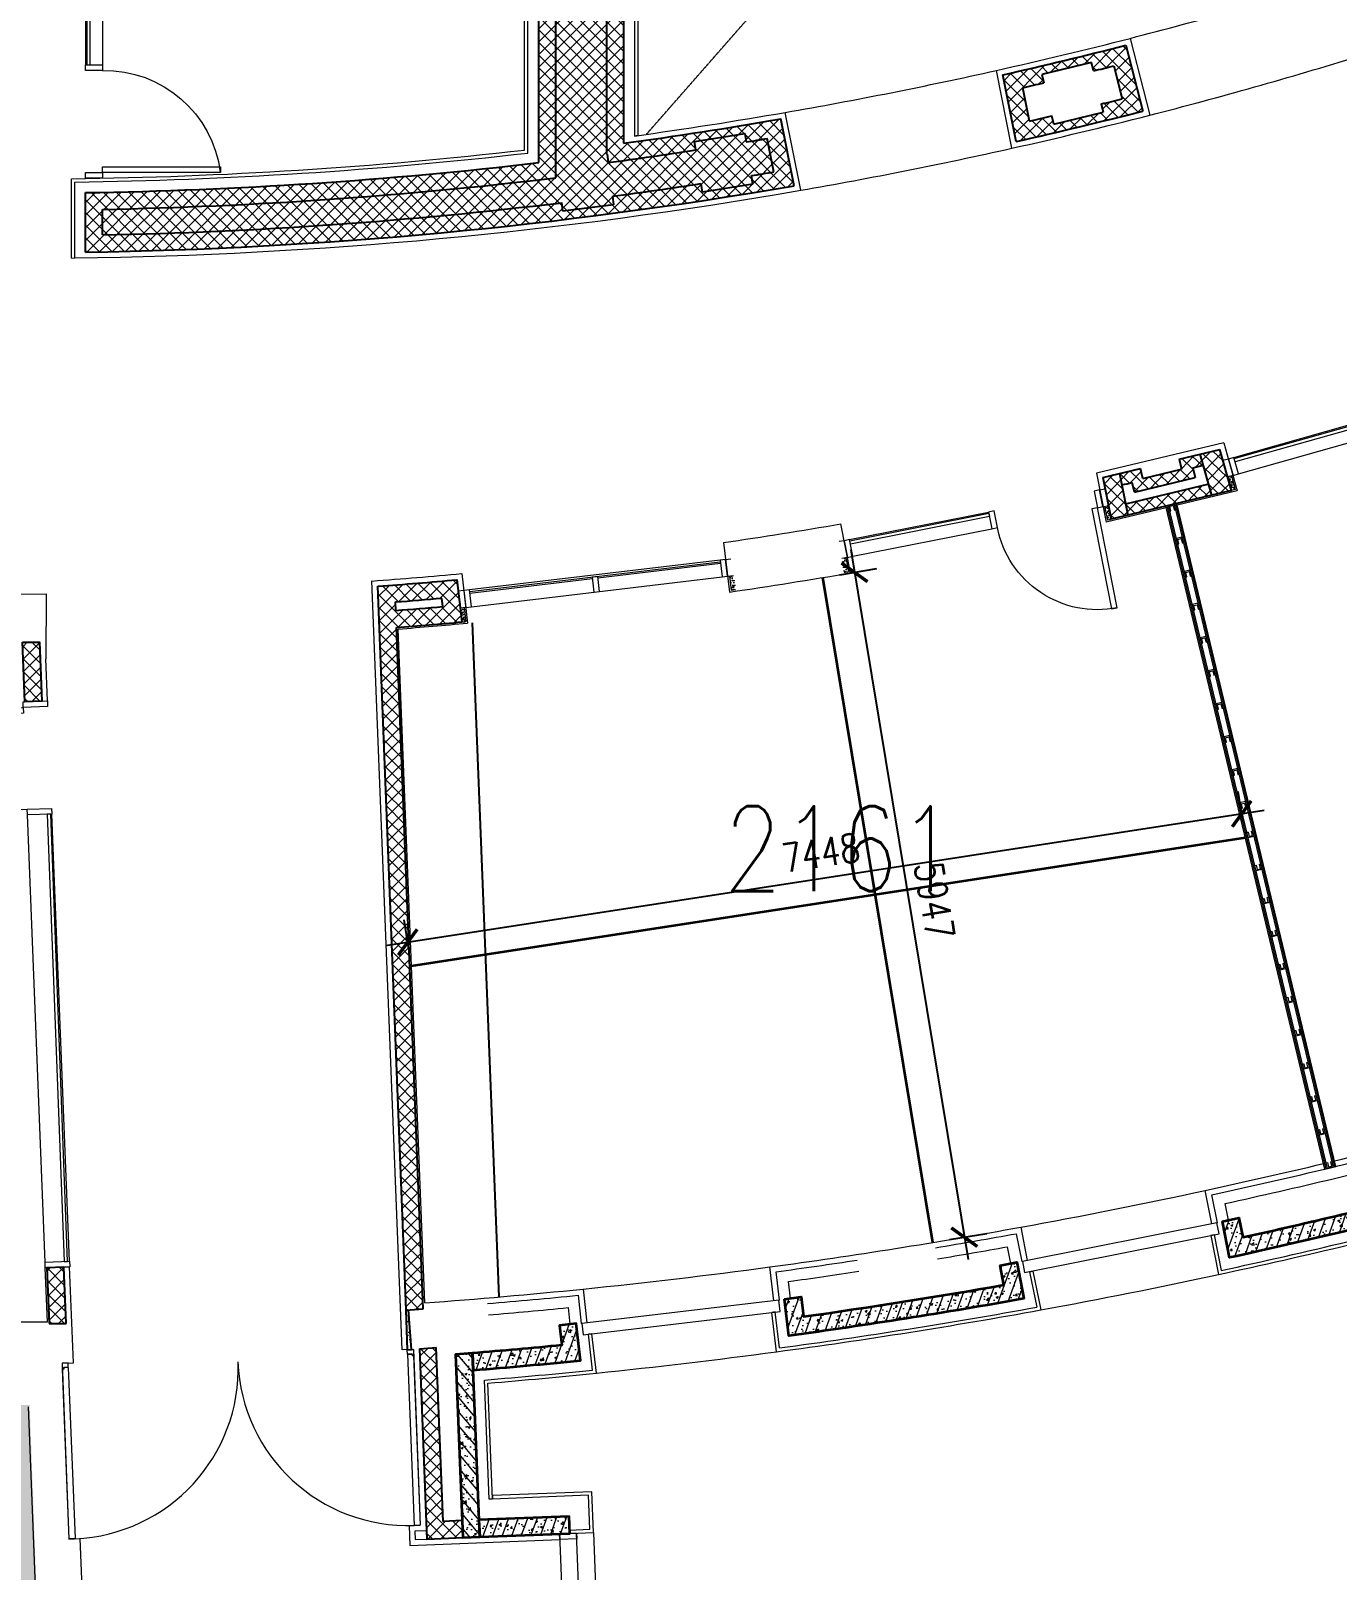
# Model space of a CAD drawing. Header units: inches. Extents: x 342932 to 557958, y 80625 to 242727.
# Drawn here: x 418023 to 429556, y 117249 to 130834 of the extents above; entities that cross this region are included whole.
import ezdxf
from ezdxf.enums import TextEntityAlignment as Align

# ---------------------------------------------------------------- set-up
doc = ezdxf.new("R2010")
doc.units = ezdxf.units.IN
doc.header["$MEASUREMENT"] = 0
doc.linetypes.add('First Floor$0$HIDDEN', pattern=[0.375, 0.25, -0.125])
doc.layers.get('Defpoints').update_dxf_attribs({"lineweight": 25})
for name, color, linetype, lineweight in [('0-Cubicles', 8, 'Continuous', 25), ('0-Services', 8, 'Continuous', 20), ('First Floor$0$A-G2-G-Building-Elements-Hidden', 251, 'First Floor$0$HIDDEN', 15), ('First Floor$0$A-G250-G-Walls-Low-Level', 251, 'Continuous', 15), ('First Floor$0$A-G250-G-Walls-Precast-Concrete', 251, 'Continuous', 35), ('First Floor$0$A-G250-M-Walls-Blockwork', 7, 'Continuous', 25), ('First Floor$0$A-G250-M-Walls-Glazed-Partitions', 251, 'Continuous', 9), ('First Floor$0$A-G250-M-Walls-Plasterboard-Partition', 7, 'Continuous', 9), ('First Floor$0$A-G252-H-Internal-Walls', 251, 'Continuous', 9), ('First Floor$0$A-G262-H-Precast-Panel', 251, 'Continuous', 5), ('First Floor$0$A-G312-M-Metal-Cladding', 251, 'Continuous', 9), ('First Floor$0$A-G312-M-Wall-Cladding-Panel', 7, 'Continuous', 9), ('First Floor$0$A-G312-M-Wall-Finish-Plaster', 7, 'Continuous', 15), ('First Floor$0$A-G321-M-Window', 251, 'Continuous', 9), ('First Floor$0$A-G322-M-Door', 251, 'Continuous', 15), ('First Floor$0$Z-Z001-S-Room-Name-Identification-250', 7, 'Continuous', 15)]:
    doc.layers.add(name, color=color, linetype=linetype, lineweight=lineweight)
doc.styles.add('Dimension-Romans', font='romans.shx', dxfattribs={"width": 0.8})
doc.styles.add('First Floor$0$Tag-RomanS', font='romans.shx', dxfattribs={"width": 0.8})
doc.dimstyles.new('MS-TICK-0100', dxfattribs={"dimscale": 100, "dimtxt": 2.5, "dimasz": 2, "dimexe": 2, "dimexo": 1.5, "dimgap": 1, "dimtad": 1, "dimdec": 0, "dimdsep": 46, "dimtxsty": 'Dimension-Romans', "dimblk": 'ARCHTICK', "dimcen": 1, "dimdle": 2, "dimclrd": 256, "dimclre": 256, "dimclrt": 7, "dimadec": 0, "dimazin": 0, "dimtfac": 1, "dimtdec": 0, "dimtix": 1, "dimtmove": 2, "dimatfit": 3, "dimldrblk": 'ARCHTICK', "dimfxl": 1, "dimtolj": 1, "dimtzin": 0, "dimlwd": -1, "dimlwe": -1, "dimarcsym": 0})
pattern_1 = [(45, (361382.11, 239676.52), (-56.1266, 56.1266), []), (135, (361382.11, 239676.52), (-56.1266, -56.1266), [])]
pattern_2 = [(50, (361382.11, 239676.52), (182.18467, -15.93909), [19.05, -209.55]), (355, (361382.11, 239676.52), (-35.24283, 191.05664), [15.24, -167.64]), (100.451, (361397.3, 239675.2), (146.9425, 175.11669), [16.19, -178.09]), (46.1842, (361382.11, 239727.32), (271.07904, -42.04233), [28.575, -314.325]), (96.6356, (361404.7, 239723.82), (237.40423, 247.42556), [24.285, -267.135]), (351.184, (361382.1, 239727.32), (237.4046, 247.4251), [22.86, -251.46]), (21, (361407.51, 239714.62), (151.61488, -102.26552), [19.05, -209.55]), (326, (361407.51, 239714.62), (61.80203, 184.18797), [15.24, -167.64]), (71.4514, (361420.15, 239706.1), (213.4165, 81.92286), [16.19, -178.09]), (37.5, (361382.114, 239676.52), (3.088603, 84.55504), [0, -165.608, 0, -170.18, 0, -168.275]), (7.5, (361382.11, 239676.52), (66.81966, 100.180575), [0, -97.028, 0, -161.798, 0, -64.135]), (327.5, (361325.47, 239676.52), (135.590595, -5.728744), [0, -63.5, 0, -198.12, 0, -262.89]), (317.5, (361300.07, 239676.52), (148.12918, 25.42649), [0, -82.55, 0, -131.572, 0, -186.69])]
pattern_3 = [(70, (361382.11, 239676.52), (-74.5881, 27.14785), [])]
pattern_4 = [(140, (361382.114, 239676.52), (4.781726, 54.6554), [5.715, -62.865]), (85, (361382.114, 239676.52), (-57.316993, -10.572848), [4.572, -50.292]), (190.451, (361382.51, 239681.076), (-52.535006, 44.08275), [4.857, -53.427]), (136.1842, (361366.874, 239676.52), (12.6127, 81.323712), [8.5725, -94.2975]), (186.6356, (361367.925, 239683.3), (-74.227667, 71.22127), [7.2855, -80.1405]), (81.184, (361366.87, 239676.52), (-74.227535, 71.22138), [6.858, -75.438]), (111, (361370.684, 239684.14), (30.679656, 45.484464), [5.715, -62.865]), (56, (361370.684, 239684.14), (-55.25639, 18.540609), [4.572, -50.292]), (161.4514, (361373.24, 239687.93), (-24.576857, 64.024947), [4.857, -53.427]), (127.5, (361382.114, 239676.522), (-25.3665117, 0.926581), [0, -49.6824, 0, -51.054, 0, -50.4825]), (97.5, (361382.114, 239676.522), (-30.0541724, 20.045899), [0, -29.1084, 0, -48.5394, 0, -19.2405]), (57.5, (361382.114, 239659.53), (1.7186232, 40.6771786), [0, -19.05, 0, -59.436, 0, -78.867]), (47.5, (361382.114, 239651.91), (-7.627947, 44.438754), [0, -24.765, 0, -39.4716, 0, -56.007])]

# ---------------------------------------------------------------- blocks, each defined once
blk = doc.blocks.new('First Floor$0$d57')
at = {"layer": 'First Floor$0$A-G321-M-Window', "elevation": 0}
blk.add_lwpolyline([(56960, -110080), (56960, -103938), (56990, -103938), (56990, -110080)], close=True, dxfattribs=at)
at = {"layer": 'First Floor$0$A-G322-M-Door'}
for p, q in [((56950, -110080), (56950, -103938, 0)), ((57100, -110080), (57100, -103938, 0))]:
    blk.add_line(p, q, dxfattribs=at)
at = {"layer": 'First Floor$0$A-G322-M-Door', "elevation": 0}
for points in [[(57100, -102938), (56950, -102938), (56950, -102988), (57100, -102988)], [(58140, -103038), (58140, -102988), (57100, -102988), (57100, -103038)], [(57100, -103888), (56950, -103888), (56950, -103938), (57100, -103938)]]:
    blk.add_lwpolyline(points, close=True, dxfattribs=at)
at = {"layer": 'First Floor$0$A-G322-M-Door'}
blk.add_lwpolyline([(57100, -110080), (56950, -110080), (56950, -110130), (57100, -110130)], close=True, dxfattribs=at)
blk.add_arc((57119, -102859, 0), 1029, 268.9411, 352.8186, dxfattribs=at)
blk = doc.blocks.new('First Floor$0$Door1-faculty offices-2300')
at = {"layer": 'First Floor$0$A-G321-M-Window'}
blk.add_lwpolyline([(50, -65), (1300, -65), (1300, -35), (50, -35)], close=True, dxfattribs=at)
at = {"layer": 'First Floor$0$A-G322-M-Door'}
for p, q in [((50, 75), (1300, 75)), ((50, -75), (1300, -75))]:
    blk.add_line(p, q, dxfattribs=at)
for points in [[(2200, 975), (2250, 975), (2250, 75), (2200, 75)], [(50, 75), (50, -75), (0, -75), (0, 75)], [(1350, 75), (1350, -75), (1300, -75), (1300, 75)], [(2300, 75), (2300, -75), (2250, -75), (2250, 75)]]:
    blk.add_lwpolyline(points, close=True, dxfattribs=at)
blk.add_arc((2250, 75), 900, 90, 180, dxfattribs=at)
blk = doc.blocks.new('First Floor$0$Part Frame4')
for p, q in [((0, 100), (6016, 100, 0)), ((0, 100), (0, 0)), ((0, 87), (6016, 87)), ((0, 75), (6016, 75)), ((6016, 25), (0, 25)), ((6016, 13), (0, 13)), ((0, 0), (6016, 0, 0)), ((6016, 100, 0), (6016, 0, 0))]:
    blk.add_line(p, q)
at = {"elevation": 0}
for points in [[(0, 25), (0, 75), (50, 75), (50, 65), (10, 65), (10, 35), (50, 35), (50, 25)], [(300, 25), (300, 75), (350, 75), (350, 65), (310, 65), (310, 35), (350, 35), (350, 25)], [(600, 25), (600, 75), (650, 75), (650, 65), (610, 65), (610, 35), (650, 35), (650, 25)], [(900, 25), (900, 75), (950, 75), (950, 65), (910, 65), (910, 35), (950, 35), (950, 25)], [(1200, 25), (1200, 75), (1250, 75), (1250, 65), (1210, 65), (1210, 35), (1250, 35), (1250, 25)], [(1500, 25), (1500, 75), (1550, 75), (1550, 65), (1510, 65), (1510, 35), (1550, 35), (1550, 25)], [(1800, 25), (1800, 75), (1850, 75), (1850, 65), (1810, 65), (1810, 35), (1850, 35), (1850, 25)], [(2100, 25), (2100, 75), (2150, 75), (2150, 65), (2110, 65), (2110, 35), (2150, 35), (2150, 25)], [(2400, 25), (2400, 75), (2450, 75), (2450, 65), (2410, 65), (2410, 35), (2450, 35), (2450, 25)], [(2700, 25), (2700, 75), (2750, 75), (2750, 65), (2710, 65), (2710, 35), (2750, 35), (2750, 25)], [(3000, 25), (3000, 75), (3050, 75), (3050, 65), (3010, 65), (3010, 35), (3050, 35), (3050, 25)], [(3316, 25), (3316, 75), (3266, 75), (3266, 65), (3306, 65), (3306, 35), (3266, 35), (3266, 25)], [(3616, 25), (3616, 75), (3566, 75), (3566, 65), (3606, 65), (3606, 35), (3566, 35), (3566, 25)], [(3916, 25), (3916, 75), (3866, 75), (3866, 65), (3906, 65), (3906, 35), (3866, 35), (3866, 25)], [(4216, 25), (4216, 75), (4166, 75), (4166, 65), (4206, 65), (4206, 35), (4166, 35), (4166, 25)], [(4516, 25), (4516, 75), (4466, 75), (4466, 65), (4506, 65), (4506, 35), (4466, 35), (4466, 25)], [(4816, 25), (4816, 75), (4766, 75), (4766, 65), (4806, 65), (4806, 35), (4766, 35), (4766, 25)], [(5116, 25), (5116, 75), (5066, 75), (5066, 65), (5106, 65), (5106, 35), (5066, 35), (5066, 25)], [(5416, 25), (5416, 75), (5366, 75), (5366, 65), (5406, 65), (5406, 35), (5366, 35), (5366, 25)], [(5716, 25), (5716, 75), (5666, 75), (5666, 65), (5706, 65), (5706, 35), (5666, 35), (5666, 25)], [(6016, 25), (6016, 75), (5966, 75), (5966, 65), (6006, 65), (6006, 35), (5966, 35), (5966, 25)]]:
    blk.add_lwpolyline(points, close=True, dxfattribs=at)
blk = doc.blocks.new('First Floor$0$FIRE DOOR 3100mm')
at = {"layer": 'First Floor$0$A-G322-M-Door', "linetype": 'Continuous'}
for p, q in [((-3089, -52, 0), (-3103, -52, 0)), ((-3089, -40, 0), (-3089, -52, 0)), ((-13, -41, 0), (-13, -53, 0)), ((-13, -53, 0), (1, -53, 0))]:
    blk.add_line(p, q, dxfattribs=at)
at = {"layer": 'First Floor$0$A-G322-M-Door'}
for p, q in [((-3103, -52, 0), (-3103, -1551, 0)), ((-3049, -40, 0), (-3089, -40, 0)), ((-3049, -40, 0), (-3049, -1551, 0)), ((-53, -41, 0), (-13, -41, 0)), ((-53, -41, 0), (-53, -1552, 0)), ((1, -53, 0), (1, -1552, 0)), ((-3049, -1551, 0), (-3103, -1551, 0)), ((-3102, -1551, 0), (-3052, -1551, 0)), ((-53, -1552, 0), (1, -1552, 0)), ((0, -1552, 0), (-50, -1552, 0))]:
    blk.add_line(p, q, dxfattribs=at)
at = {"layer": 'First Floor$0$A-G322-M-Door', "elevation": 0}
for points in [[(-3049, -38), (-3049, 0), (-3103, 0), (-3103, -50), (-3091, -50), (-3091, -38), (-3049, -38)], [(-53, -39), (-53, -1), (1, -1), (1, -51), (-11, -51), (-11, -39), (-53, -39)]]:
    blk.add_lwpolyline(points, dxfattribs=at)
at = {"layer": 'First Floor$0$A-G322-M-Door'}
for centre, start, end in [((-3051, -51, 0), 270.0847, 0.0108), ((-50, -51, 0), 179.9653, 269.8919)]:
    blk.add_arc(centre, 1501, start, end, dxfattribs=at)
blk = doc.blocks.new('First Floor$0$d49')
at = {"layer": 'First Floor$0$A-G321-M-Window', "elevation": 0}
blk.add_lwpolyline([(56925, -119540), (56767, -115593), (56737, -115594), (56895, -119541)], close=True, dxfattribs=at)
at = {"layer": 'First Floor$0$A-G322-M-Door'}
for p, q in [((56726, -119548, 0), (56562, -115601, 0)), ((56941, -119539, 0), (56777, -115593, 0))]:
    blk.add_line(p, q, dxfattribs=at)
at = {"layer": 'First Floor$0$A-G322-M-Door', "elevation": 0}
for points in [[(55661, -114738), (55659, -114688), (56523, -114652), (56525, -114702)], [(56521, -114602), (56736, -114593), (56738, -114643), (56523, -114652)], [(56560, -115551), (56775, -115543), (56777, -115593), (56562, -115601)], [(56726, -119548), (56941, -119539), (56943, -119589), (56728, -119598)]]:
    blk.add_lwpolyline(points, close=True, dxfattribs=at)
at = {"layer": 'First Floor$0$A-G322-M-Door'}
blk.add_arc((56529, -114682, 0), 870, 180.4117, 272.0297, dxfattribs=at)
blk = doc.blocks.new('First Floor$0$tag-roomname')
at = {"lineweight": 18, "ltscale": 0.01, "style": 'First Floor$0$Tag-RomanS', "width": 0.8}
blk.add_attdef('ROOM_NO_2', text='', height=3, dxfattribs=at).set_placement((0, 1.612), align=Align.MIDDLE_CENTER)
at = {"linetype": 'ByBlock', "lineweight": 15, "ltscale": 0.01, "style": 'First Floor$0$Tag-RomanS', "width": 0.8, "flags": 1}
for tag, p in [('ROOM_NAME_1', (0, -2.288)), ('ROOM_NAME_2', (0, -5.744))]:
    blk.add_attdef(tag, text='', height=2.5, dxfattribs=at).set_placement(p, align=Align.MIDDLE_CENTER)
blk = doc.blocks.new('_ArchTick')
at = {"color": 0, "const_width": 0.15}
blk.add_lwpolyline([(-0.5, -0.5), (0.5, 0.5)], dxfattribs=at)
blk = doc.blocks.new('*D156')
at = {"transparency": 16777216}
for p, q in [((428722, 123863), (428683, 124121)), ((428911, 123954), (421154, 122760)), ((421361, 122730), (421321, 122988))]:
    blk.add_line(p, q, dxfattribs=at)
at = {"layer": 'Defpoints', "color": 0, "transparency": 16777216}
for p in [(428745, 123714), (421351, 122791), (421383, 122582)]:
    blk.add_point(p, dxfattribs=at)
at = {"transparency": 16777216, "xscale": 200, "yscale": 200, "zscale": 200}
for p, rotation in [((428713, 123924), 8.748608268064473), ((421351, 122791), 188.7486082680645)]:
    blk.add_blockref('_ArchTick', p, dxfattribs=dict(at, rotation=rotation))
at = {"color": 7, "lineweight": 35, "transparency": 16777216, "insert": (424998, 123580), "char_height": 250, "attachment_point": 5, "rotation": 8.7486, "style": 'Dimension-Romans'}
blk.add_mtext('\\A1;7448', dxfattribs=at)
blk = doc.blocks.new('*D157')
at = {"transparency": 16777216}
for p, q in [((425262, 126253), (426297, 119990)), ((425164, 126034), (425492, 126088)), ((426134, 120166), (426462, 120220))]:
    blk.add_line(p, q, dxfattribs=at)
at = {"layer": 'Defpoints', "color": 0, "transparency": 16777216}
for p in [(425016, 126009), (425986, 120142), (426264, 120188)]:
    blk.add_point(p, dxfattribs=at)
at = {"transparency": 16777216, "xscale": 200, "yscale": 200, "zscale": 200}
for p, rotation in [((425295, 126055), 99.38284842404457), ((426264, 120188), 279.3828484240446)]:
    blk.add_blockref('_ArchTick', p, dxfattribs=dict(at, rotation=rotation))
at = {"color": 7, "lineweight": 35, "transparency": 16777216, "insert": (426001, 123158), "char_height": 250, "attachment_point": 5, "rotation": 279.3828, "style": 'Dimension-Romans'}
blk.add_mtext('\\A1;5947', dxfattribs=at)

msp = doc.modelspace()

# ---------------------------------------------------------------- hatches: boundary and pattern name
at = {"layer": '0-Services', "lineweight": 35}
h = msp.add_hatch(dxfattribs=at)
h.set_pattern_fill('ANGLE', color=256)
h.set_pattern_definition([(0, (354539.678, 239632.636), (0, 6.985), [5.08, -1.905]), (90, (354539.678, 239632.636), (-6.985, 4e-16), [5.08, -1.905])])
h.paths.add_polyline_path([(384985.4, 116856.2), (386187.7, 118655.5), (386314.7, 118575.6), (391399.5, 126212.6), (392833.2, 125345.4), (394252.4, 124564.9), (395525.5, 123930.3), (396644.1, 123377.7), (397618, 122937.9), (398364, 122617.4), (393187.6, 110120.5), (393141.4, 110139.6), (393062.6, 109949.5), (391941.9, 110431.8), (391217.5, 110757.2), (391035.5, 110840.6), (390241.5, 111212.6), (389520.2, 111562.1), (388629.2, 112009.3), (389643.7, 113978.4), (385886.3, 116067.3), (385991, 116237.6)])
h.paths.add_polyline_path([(410196.9, 119279.9), (411476.3, 119114.7), (412760.4, 118952), (413524.4, 118879.9), (414721.9, 118790), (416309.6, 118731), (418013.7, 118706.7), (418224.9, 112948.7), (415976.6, 112860.4), (416143, 108625.2), (415943.2, 108617.4), (415993.4, 107338.4), (416193.3, 107346.2), (416274.9, 105267.2), (416100.1, 105260.5), (416112.6, 104940.7), (415189.8, 104972.8), (414307.3, 105015.9), (413541.1, 105063.1), (412445.8, 105146.7), (411432.9, 105240.8), (410293.3, 105366), (409152.8, 105512), (408091.4, 105666.6), (408130.6, 105913.6), (408081.2, 105921.5)])
at = {"layer": 'First Floor$0$A-G252-H-Internal-Walls'}
h = msp.add_hatch(dxfattribs=at)
h.set_pattern_fill('ANSI37', color=256, scale=25, style=0)
h.set_pattern_definition(pattern_1)
h.paths.add_polyline_path([(423257.1, 131401.5), (422507.1, 131401.5), (422507.1, 129670.7, -0.0252121), (418507.1, 129405.8), (418507.1, 128880.7, 0.0390259), (424761.2, 129467.3), (424644.1, 130056.1, -0.0078244), (423257.1, 129841.2)])
h = msp.add_hatch(dxfattribs=at)
h.set_pattern_fill('ANSI37', color=256, scale=25, style=0)
h.set_pattern_definition([(135, (474382.11, 239676.52), (56.1266, 56.1266), []), (45, (474382.11, 239676.52), (56.1266, -56.1266), [])])
h.paths.add_polyline_path([(427691.3, 130707.5), (427840.2, 130126.3, -0.0071303), (426722.6, 129858.2), (426605.5, 130446.8, 0.0070318)])
h.paths.add_polyline_path([(426781.1, 130332.9), (426839.7, 130038.5, 0.0012549), (427036, 130084), (427053.7, 130010.4), (427491.2, 130115.5), (427473.6, 130189, 0.0011806), (427657.6, 130234.8), (427583.1, 130525.4, -0.0011607), (427403.5, 130480.8), (427386.2, 130553), (426948.6, 130448), (426966, 130375.7, -0.0011904)], flags=16)
h = msp.add_hatch(dxfattribs=at)
h.set_pattern_fill('ANSI37', color=256, scale=25, angle=91.00213, style=0)
h.set_pattern_definition([(136.00213, (339411.63, 124397.49), (-55.13639, -57.099645), []), (226.00213, (339411.63, 124397.49), (57.099645, -55.13639), [])])
h.paths.add_polyline_path([(428160.6, 127053.3), (428181.6, 126965.8), (427841.3, 126884.1), (427820.3, 126971.6), (427634, 126926.9), (427653.9, 126826.6, 0.0005502), (427747.1, 126848.2), (427767.4, 126763.5), (428302.2, 126891.9), (428281.9, 126976.4, 0.0005493), (428374.6, 126999.4), (428346.8, 127098)])
h.paths.add_polyline_path([(427687.7, 126656.9), (427707.2, 126558.7), (428448.7, 126736.8), (428421.5, 126833.1)])
h.paths.add_polyline_path([(428520, 127139.6), (428346.8, 127098), (428448.7, 126736.8), (428621.9, 126778.4)])
h.paths.add_polyline_path([(427634, 126926.9), (427488, 126891.8), (427561.2, 126523.7), (427707.2, 126558.7)])
h = msp.add_hatch(dxfattribs=at)
h.set_pattern_fill('AR-CONC', color=256, scale=0.3, angle=90, style=0)
h.set_pattern_definition(pattern_4)
h.paths.add_polyline_path([(428622.2, 126906.3), (428588.5, 126896.8), (428621.9, 126778.4), (428656, 126786.6)])
h = msp.add_hatch(dxfattribs=at)
h.set_pattern_fill('AR-CONC', color=256, scale=0.3, angle=90, style=0)
h.set_pattern_definition(pattern_4)
h.paths.add_polyline_path([(427537.2, 126644.4), (427502.9, 126637.6), (427527.2, 126515.5), (427561.2, 126523.7)])
h = msp.add_hatch(dxfattribs=at)
h.set_pattern_fill('AR-CONC', color=256, scale=0.3, angle=90, style=0)
h.set_pattern_definition(pattern_4)
h.paths.add_polyline_path([(425218.4, 126179.4), (425184.3, 126172.6), (425202.8, 126055.8, 0.0002252), (425241.6, 126062.5)])
h = msp.add_hatch(dxfattribs=at)
h.set_pattern_fill('ANSI37', color=256, scale=25, style=0)
h.set_pattern_definition(pattern_1)
h.paths.add_polyline_path([(421829.3, 125617.3), (421785.1, 125990.5, -0.0059148), (421087.3, 125932.9), (421337.8, 119545.3), (421487.9, 119556.9), (421251.7, 125568.7, 0.0031654)])
h.paths.add_polyline_path([(421245.8, 125718.8), (421242.8, 125793.7, 0.0023139), (421653.4, 125827.4), (421662.2, 125753, -0.0023964)], flags=16)
h = msp.add_hatch(dxfattribs=at)
h.set_pattern_fill('AR-CONC', color=256, scale=0.3, angle=90, style=0)
h.set_pattern_definition(pattern_4)
h.paths.add_polyline_path([(424225.4, 126026.1), (424190.9, 126022.1), (424206.1, 125898.4, 0.000352), (424244.7, 125904.1)])
h = msp.add_hatch(dxfattribs=at)
h.set_pattern_fill('AR-CONC', color=256, scale=0.3, angle=90, style=0)
h.set_pattern_definition(pattern_4)
h.paths.add_polyline_path([(421849.5, 125744.3), (421814.8, 125740.3), (421829.3, 125617.3, 0.0002001), (421864.2, 125620.5)])
h = msp.add_hatch(dxfattribs=at)
h.set_pattern_fill('ANSI37', color=256, scale=25, style=0)
h.set_pattern_definition([(45, (361382.105, 239676.52), (-56.1266, 56.1266), []), (135, (361382.105, 239676.52), (-56.1266, -56.1266), [])])
h.paths.add_polyline_path([(418099.4, 125439.8), (417949.2, 125440.6), (417970.2, 124914), (418120, 124920.1)])
h = msp.add_hatch(dxfattribs=at)
h.set_pattern_fill('ANSI37', color=256, scale=25, style=0)
h.set_pattern_definition(pattern_1)
h.paths.add_polyline_path([(418185.5, 119427), (418335.6, 119427.4), (418316.1, 119923.5), (418166.2, 119917.6)])
h = msp.add_hatch(dxfattribs=at)
h.set_pattern_fill('AR-CONC', color=256, angle=90, style=0)
h.set_pattern_definition([(140, (361382.11, 239676.52), (15.93909, 182.18467), [19.05, -209.55]), (85, (361382.11, 239676.52), (-191.05664, -35.24283), [15.24, -167.64]), (190.451, (361383.44, 239691.7), (-175.11669, 146.9425), [16.19, -178.09]), (136.1842, (361331.31, 239676.52), (42.04233, 271.07904), [28.575, -314.325]), (186.6356, (361334.82, 239699.1), (-247.42556, 237.40423), [24.285, -267.135]), (81.184, (361331.3, 239676.52), (-247.4251, 237.4046), [22.86, -251.46]), (111, (361344.01, 239701.92), (102.26552, 151.61488), [19.05, -209.55]), (56, (361344.01, 239701.92), (-184.18797, 61.80203), [15.24, -167.64]), (161.4514, (361352.54, 239714.56), (-81.92286, 213.4165), [16.19, -178.09]), (127.5, (361382.114, 239676.52), (-84.55504, 3.088603), [0, -165.608, 0, -170.18, 0, -168.275]), (97.5, (361382.11, 239676.52), (-100.180575, 66.81966), [0, -97.028, 0, -161.798, 0, -64.135]), (57.5, (361382.114, 239619.88), (5.728744, 135.590595), [0, -63.5, 0, -198.12, 0, -262.89]), (47.5, (361382.11, 239594.48), (-25.42649, 148.12918), [0, -82.55, 0, -131.572, 0, -186.69])])
h.paths.add_polyline_path([(421358.3, 119546.9), (421333.3, 119545), (421343.1, 119296.4, 0.0001722), (421377.4, 119298.8)])
h.paths.add_polyline_path([(421377.4, 119298.8, -0.0001722), (421343.1, 119296.4), (421347, 119195), (421348.3, 119195.1), (421385.2, 119197.9)])
h = msp.add_hatch(dxfattribs=at)
h.set_pattern_fill('ANSI37', color=256, scale=25, style=0)
h.set_pattern_definition(pattern_1)
h.paths.add_polyline_path([(421603.3, 119214.6), (421453.6, 119203.1), (421520, 117523.9), (421836.1, 117536.4), (421830.2, 117686.3), (421663.9, 117679.7)])
at = {"layer": 'First Floor$0$A-G262-H-Precast-Panel'}
h = msp.add_hatch(dxfattribs=at)
h.set_pattern_fill('AR-CONC', color=256, style=0)
h.set_pattern_definition(pattern_2)
edge = h.paths.add_edge_path()
edge.add_arc((417882.1, 169176.5), 50325, 282.30317, 284.69681)
edge.add_line((430649.8, 120498.1), (430560.7, 120813.8))
edge.add_line((430560.7, 120813.8), (430416.4, 120773.1))
edge.add_line((430416.4, 120773.1), (430463.9, 120604.6))
edge.add_arc((417882.1, 169176.5), 50175, 282.47764, 284.52234, ccw=False)
edge.add_line((428722.9, 120186.6), (428688.7, 120358.3))
edge.add_line((428688.7, 120358.3), (428542.2, 120326.1))
edge.add_line((428542.2, 120326.1), (428605.6, 120007.3))
h = msp.add_hatch(dxfattribs=at)
h.set_pattern_fill('ANSI31', color=256, scale=25, angle=25, style=0)
h.set_pattern_definition(pattern_3)
edge = h.paths.add_edge_path()
edge.add_arc((417882.1, 169176.5), 50325, 282.30317, 284.69681)
edge.add_line((430649.8, 120498.1), (430560.7, 120813.8))
edge.add_line((430560.7, 120813.8), (430416.4, 120773.1))
edge.add_line((430416.4, 120773.1), (430463.9, 120604.6))
edge.add_arc((417882.1, 169176.5), 50175, 282.47764, 284.52234, ccw=False)
edge.add_line((428722.9, 120186.6), (428688.7, 120358.3))
edge.add_line((428688.7, 120358.3), (428542.2, 120326.1))
edge.add_line((428542.2, 120326.1), (428605.6, 120007.3))
h = msp.add_hatch(dxfattribs=at)
h.set_pattern_fill('AR-CONC', color=256, style=0)
h.set_pattern_definition(pattern_2)
edge = h.paths.add_edge_path()
edge.add_line((424845.7, 119487.1), (424825.2, 119660.9))
edge.add_line((424825.2, 119660.9), (424676.5, 119640.3))
edge.add_line((424676.5, 119640.3), (424714.8, 119317.5))
edge.add_arc((417882.1, 169176.5), 50325, 277.80317, 280.19681)
edge.add_line((426791.1, 119646.4), (426727.1, 119968.1))
edge.add_line((426727.1, 119968.1), (426580, 119938.9))
edge.add_line((426580, 119938.9), (426614.2, 119767.2))
edge.add_arc((417882.1, 169176.5), 50175, 277.97764, 280.02234, ccw=False)
h = msp.add_hatch(dxfattribs=at)
h.set_pattern_fill('ANSI31', color=256, scale=25, angle=25, style=0)
h.set_pattern_definition(pattern_3)
edge = h.paths.add_edge_path()
edge.add_line((424845.7, 119487.1), (424825.2, 119660.9))
edge.add_line((424825.2, 119660.9), (424676.5, 119640.3))
edge.add_line((424676.5, 119640.3), (424714.8, 119317.5))
edge.add_arc((417882.1, 169176.5), 50325, 277.80317, 280.19681)
edge.add_line((426791.1, 119646.4), (426727.1, 119968.1))
edge.add_line((426727.1, 119968.1), (426580, 119938.9))
edge.add_line((426580, 119938.9), (426614.2, 119767.2))
edge.add_arc((417882.1, 169176.5), 50175, 277.97764, 280.02234, ccw=False)
h = msp.add_hatch(dxfattribs=at)
h.set_pattern_fill('AR-CONC', color=256, style=0)
h.set_pattern_definition(pattern_2)
edge = h.paths.add_edge_path()
edge.add_line((421921.6, 119164.4), (421927.5, 119014.4))
edge.add_arc((417877.3, 169248.5), 50397.2, 274.60963, 275.69321)
edge.add_line((422876.8, 119100), (422838.2, 119425.7))
edge.add_line((422838.2, 119425.7), (422690.1, 119408.2))
edge.add_line((422690.1, 119408.2), (422710.7, 119234.4))
edge.add_arc((417882.9, 169176.6), 50175, 274.61675, 275.5214, ccw=False)
h = msp.add_hatch(dxfattribs=at)
h.set_pattern_fill('ANSI31', color=256, scale=25, angle=25, style=0)
h.set_pattern_definition(pattern_3)
edge = h.paths.add_edge_path()
edge.add_line((421921.6, 119164.4), (421927.5, 119014.4))
edge.add_arc((417877.3, 169248.5), 50397.2, 274.60963, 275.69321)
edge.add_line((422876.8, 119100), (422838.2, 119425.7))
edge.add_line((422838.2, 119425.7), (422690.1, 119408.2))
edge.add_line((422690.1, 119408.2), (422710.7, 119234.4))
edge.add_arc((417882.9, 169176.6), 50175, 274.61675, 275.5214, ccw=False)
h = msp.add_hatch(dxfattribs=at)
h.set_pattern_fill('AR-CONC', color=256, style=0)
h.set_pattern_definition(pattern_2)
edge = h.paths.add_edge_path()
edge.add_line((421836.1, 117536.4), (421986.1, 117542.3))
edge.add_line((421986.1, 117542.3), (421921.6, 119164.4))
edge.add_line((421921.6, 119164.4), (421771.9, 119152.5))
edge.add_line((421771.9, 119152.5), (421836.2, 117536.4))
h = msp.add_hatch(dxfattribs=at)
h.set_pattern_fill('ANSI31', color=256, scale=25, angle=85, style=0)
h.set_pattern_definition([(130, (361382.11, 239676.52), (-60.804778, -51.021267), [])])
edge = h.paths.add_edge_path()
edge.add_line((421836.1, 117536.4), (421986.1, 117542.3))
edge.add_line((421986.1, 117542.3), (421921.6, 119164.4))
edge.add_line((421921.6, 119164.4), (421771.9, 119152.5))
edge.add_line((421771.9, 119152.5), (421836.2, 117536.4))
h = msp.add_hatch(dxfattribs=at)
h.set_pattern_fill('AR-CONC', color=256, style=0)
h.set_pattern_definition([(50, (361386.26, 239676.68), (182.18467, -15.93909), [19.05, -209.55]), (355, (361386.26, 239676.68), (-35.24283, 191.05664), [15.24, -167.64]), (100.451, (361401.45, 239675.36), (146.9425, 175.11669), [16.19, -178.09]), (46.1842, (361386.26, 239727.48), (271.07904, -42.04233), [28.575, -314.325]), (96.6356, (361408.85, 239723.98), (237.40423, 247.42556), [24.285, -267.135]), (351.184, (361386.26, 239727.48), (237.4046, 247.4251), [22.86, -251.46]), (21, (361411.66, 239714.78), (151.61488, -102.26552), [19.05, -209.55]), (326, (361411.66, 239714.78), (61.80203, 184.18797), [15.24, -167.64]), (71.4514, (361424.3, 239706.26), (213.4165, 81.92286), [16.19, -178.09]), (37.5, (361386.265, 239676.685), (3.088603, 84.55504), [0, -165.608, 0, -170.18, 0, -168.275]), (7.5, (361386.265, 239676.685), (66.81966, 100.180575), [0, -97.028, 0, -161.798, 0, -64.135]), (327.5, (361329.62, 239676.685), (135.590595, -5.728744), [0, -63.5, 0, -198.12, 0, -262.89]), (317.5, (361304.22, 239676.68), (148.12918, 25.42649), [0, -82.55, 0, -131.572, 0, -186.69])])
h.paths.add_polyline_path([(421990.2, 117542.5), (422781, 117573.8), (422775.1, 117723.6), (421984.2, 117692.4)])
h = msp.add_hatch(dxfattribs=at)
h.set_pattern_fill('ANSI31', color=256, scale=25, angle=25, style=0)
h.set_pattern_definition([(70, (361386.265, 239676.685), (-74.5881, 27.14785), [])])
h.paths.add_polyline_path([(421990.2, 117542.5), (422781, 117573.8), (422775.1, 117723.6), (421984.2, 117692.4)])

# ---------------------------------------------------------------- linework, layer by layer
at = {"lineweight": 35}
for p, q in [((425986, 120141.7), (425016.5, 126009.4)), ((421383.5, 122581.5), (428745.2, 123714.4))]:
    msp.add_line(p, q, dxfattribs=at)
at = {"layer": '0-Cubicles', "color": 250}
msp.add_line((421920.6, 125610.6, 0), (422154.4, 119660.5, 0), dxfattribs=at)
at = {"layer": 'First Floor$0$A-G2-G-Building-Elements-Hidden'}
msp.add_line((457530.5, 168751.5), (423457.1, 129920.5), dxfattribs=at)
at = {"layer": 'First Floor$0$A-G250-G-Walls-Low-Level'}
msp.add_line((422990.8, 117582, 0), (423222.5, 111686.5, 0), dxfattribs=at)
for centre, radius, start, end in [((417882.1, 169176.5), 39650.6, 284.37708, 287.1229), ((417882.1, 169176.5), 40350.6, 284.37708, 287.09907), ((417882.1, 169176.5), 39650.6, 279.8771, 282.6229), ((417882.1, 169176.5), 40350.6, 279.90093, 282.59907), ((417854.6, 169309.1), 49835.4, 280.29701, 282.20558), ((417865.1, 169310.9), 49835.4, 275.79701, 277.70558), ((417882.1, 169176.5), 50450, 280.34141, 282.15859), ((417882.1, 169176.5), 50450, 275.84141, 277.65859)]:
    msp.add_arc(centre, radius, start, end, dxfattribs=at)
at = {"layer": 'First Floor$0$A-G250-G-Walls-Precast-Concrete'}
for points in [[(430649.8, 120498.1, -0.0104446), (428605.6, 120007.3), (428542.2, 120326.1), (428688.7, 120358.3), (428722.9, 120186.6, 0.0089219), (430463.9, 120604.6), (430416.4, 120773.1), (430560.7, 120813.8)], [(424676.5, 119640.3), (424825.2, 119660.9), (424845.7, 119487.1, 0.0089219), (426614.2, 119767.2), (426580, 119938.9), (426727.1, 119968.1), (426791.1, 119646.4, -0.0104446), (424714.8, 119317.5)], [(421921.6, 119164.4), (421927.5, 119014.4, 0.0047281), (422876.8, 119100), (422838.2, 119425.7), (422690.1, 119408.2), (422710.7, 119234.4, -0.0039473)]]:
    msp.add_lwpolyline(points, format="xyb", close=True, dxfattribs=at)
at = {"layer": 'First Floor$0$A-G250-G-Walls-Precast-Concrete', "elevation": 0}
msp.add_lwpolyline([(421836.1, 117536.4), (421986.1, 117542.3), (421921.6, 119164.4), (421771.9, 119152.5), (421836.2, 117536.4)], dxfattribs=at)
at = {"layer": 'First Floor$0$A-G250-G-Walls-Precast-Concrete'}
msp.add_lwpolyline([(421986.1, 117542.3), (422780.6, 117573.7), (422774.7, 117723.6), (421980.1, 117692.2)], close=True, dxfattribs=at)
at = {"layer": 'First Floor$0$A-G250-M-Walls-Blockwork'}
for p, q in [((422507.1, 129670.7), (422507.1, 131401.5, 0)), ((423257.1, 131401.5, 0), (423257.1, 129841.2)), ((422657.1, 129537.4), (422657.1, 131251.5)), ((423107.1, 131251.5), (423107.1, 129745.6)), ((427691.4, 130706.8), (427840.4, 130125.6)), ((426722.7, 129857.5), (426605.7, 130446.2)), ((427386.2, 130553), (426948.6, 130448)), ((426948.6, 130448), (426966.1, 130375)), ((427403.7, 130480.1), (427386.2, 130553)), ((427583.3, 130524.7), (427657.8, 130234.1)), ((426839.8, 130037.9), (426781.3, 130332.2)), ((427473.7, 130188.4), (427491.2, 130115.5)), ((424761.2, 129467.3), (424644.1, 130056.1)), ((427053.7, 130010.4), (427036.2, 130083.3)), ((427053.7, 130010.4), (427491.2, 130115.5)), ((423882.1, 129856), (424326.5, 129926.4)), ((424326.5, 129926.4), (424338.2, 129852.9)), ((424584, 129589.2), (424525.4, 129883.9)), ((423107.1, 129745.6), (423111, 129746.1)), ((423111, 129746.1), (423120.3, 129672.3)), ((423893.7, 129782.6), (423882.1, 129856)), ((423952.5, 129411.5), (423940.6, 129486.3)), ((424396.9, 129481.9), (423952.5, 129411.5)), ((424396.9, 129481.9), (424385.2, 129556)), ((418507.1, 128880.7), (418507.1, 129405.8)), ((423158.1, 129374.7), (423167.6, 129299.6)), ((418657.1, 129033.4), (418657.1, 129258.4)), ((422721.2, 129243), (422711.7, 129318.1)), ((423167.6, 129299.6), (422721.2, 129243)), ((428160.6, 127053.3, 0), (428520, 127139.6, 0)), ((428160.6, 127053.3, 0), (428181.6, 126965.8, 0)), ((428448.7, 126736.8, 0), (428346.8, 127098, 0)), ((428621.9, 126778.4, 0), (428520, 127139.6, 0)), ((427488, 126891.8, 0), (427820.3, 126971.6, 0)), ((427488, 126891.8, 0), (427561.2, 126523.7, 0)), ((427634, 126926.9, 0), (427707.2, 126558.7, 0)), ((427767.4, 126763.5, 0), (428302.2, 126891.9)), ((427841.3, 126884.1, 0), (427820.3, 126971.6, 0)), ((427841.3, 126884.1, 0), (428181.6, 126965.8)), ((428281.9, 126976.4, 0), (428302.2, 126891.9, 0)), ((428621.9, 126778.4, 0), (427561.2, 126523.7, 0)), ((428421.5, 126833.1, 0), (427687.7, 126656.9, 0)), ((427767.4, 126763.5, 0), (427747.1, 126848.2, 0)), ((421785.1, 125990.5, 0), (421829.3, 125617.3, 0)), ((421337.8, 119545.3, 0), (421087.3, 125932.9)), ((421662.2, 125753, 0), (421653.4, 125827.4)), ((421245.8, 125718.8, 0), (421242.8, 125793.7)), ((421487.9, 119556.8, 0), (421251.7, 125568.7, 0)), ((421333.3, 119545, 0), (421487.1, 119556.8, 0)), ((421333.3, 119545), (421347.1, 119195)), ((421333.3, 119545), (421347.1, 119195)), ((421385.2, 119197.9), (421358.3, 119546.9)), ((421347.1, 119195), (421385.2, 119197.9)), ((421347.1, 119195), (421385.2, 119197.9)), ((421453.6, 119203.1, 0), (421603.3, 119214.6, 0)), ((421453.6, 119203.1, 0), (421520, 117523.9, 0)), ((421663.9, 117679.7, 0), (421603.3, 119214.6, 0)), ((421830.2, 117686.3, 0), (421663.9, 117679.7, 0)), ((421836.1, 117536.4, 0), (421830.2, 117686.3, 0)), ((421520, 117523.9, 0), (421836.1, 117536.4, 0))]:
    msp.add_line(p, q, dxfattribs=at)
at = {"layer": 'First Floor$0$A-G250-M-Walls-Blockwork', "elevation": 0}
for points in [[(417949.2, 125440.2), (418099.4, 125439.1), (418120.1, 124919.6), (417970.2, 124913.7), (417949.2, 125440.2)], [(418335.6, 119427.3), (418316.1, 119923.5), (418166.2, 119917.6), (418185.5, 119427)], [(418185.5, 119427), (418335.6, 119427.3)]]:
    msp.add_lwpolyline(points, dxfattribs=at)
at = {"layer": 'First Floor$0$A-G250-M-Walls-Blockwork'}
for centre, radius, start, end in [((417882.1, 169176.5), 39700.6, 282.69335, 284.30492), ((417882.1, 169176.5), 39850.6, 283.8235, 284.08953), ((417882.1, 169176.5), 39850.6, 282.90366, 283.17651), ((417882.1, 169176.5), 40150.6, 283.82109, 284.09167), ((417084, 174260.8), 44846.5, 277.91189, 279.70507), ((417882.1, 169176.5), 40300.6, 282.67185, 284.30599), ((417882.1, 169176.5), 40150.6, 282.8913, 283.17893), ((417084, 174260.8), 44996.5, 279.27752, 279.51914), ((417084, 174260.8), 44996.5, 277.70977, 278.70452), ((417882.1, 169176.5), 39775.6, 270.90034, 276.6773), ((417882.1, 169176.5), 39925.6, 271.11225, 276.86886), ((417882.1, 169176.5), 40150.6, 277.55089, 278.67892), ((417882.1, 169176.5), 40150.6, 279.32108, 279.6087), ((417882.1, 169176.5), 40300.6, 270.88861, 279.82814), ((417882.1, 169176.5), 40150.6, 271.10601, 276.90873), ((417880.6, 169176.2, 0), 43462.7, 283.84627, 283.97216), ((417880.6, 169176.2, 0), 43462.7, 282.99512, 283.12121), ((419001.1, 155457.7, 0), 29598.5, 274.04162, 275.39719), ((417805.6, 170168.3), 44507.5, 274.42927, 274.95957), ((417882.1, 169176.5, 0), 43587.7, 274.42593, 274.97515), ((417704.4, 171212.3, 0), 45781.2, 274.44389, 275.16935)]:
    msp.add_arc(centre, radius, start, end, dxfattribs=at)
at = {"layer": 'First Floor$0$A-G250-M-Walls-Glazed-Partitions'}
for p, q in [((424107.8, 126163.3, 0), (421896, 125900.7, 0)), ((424109.9, 126145.5, 0), (421898.2, 125882.8, 0)), ((424111.5, 126132.1, 0), (423030.3, 126003.7, 0)), ((422980.6, 125997.8, 0), (421899.8, 125869.4, 0)), ((421913.2, 125751.7, 0), (424125.6, 126014.4, 0))]:
    msp.add_line(p, q, dxfattribs=at)
at = {"layer": 'First Floor$0$A-G250-M-Walls-Glazed-Partitions', "elevation": 0}
for points in [[(424175.2, 126020.3), (424157.4, 126169.3), (424107.8, 126163.3), (424125.6, 126014.4)], [(423044.2, 125886), (423028.7, 126017.1), (422979, 126011.2), (422994.6, 125880.1)]]:
    msp.add_lwpolyline(points, close=True, dxfattribs=at)
msp.add_lwpolyline([(421846.4, 125894.9), (421863.6, 125745.9), (421913.2, 125751.7), (421896, 125900.7), (421846.4, 125894.9)], dxfattribs=at)
at = {"layer": 'First Floor$0$A-G312-M-Metal-Cladding'}
for p, q in [((422976.7, 117942), (422098.2, 117907.1)), ((422990.8, 117582), (422976.7, 117942)), ((422098.2, 117907.1), (422099.4, 117877.1)), ((422947.9, 117910.8), (422099.4, 117877.1)), ((422959.7, 117610.8), (422947.9, 117910.8)), ((422779.4, 117603.7), (422959.7, 117610.8)), ((422779.4, 117603.7), (422780.6, 117573.7)), ((422780.6, 117573.7), (422990.8, 117582))]:
    msp.add_line(p, q, dxfattribs=at)
at = {"layer": 'First Floor$0$A-G312-M-Wall-Cladding-Panel'}
for p, q in [((422382.1, 129782.1), (422382.1, 131526.5)), ((423382.1, 131526.5, 0), (423382.1, 129909.2, 0)), ((422412.1, 129755.3), (422412.1, 131496.5)), ((423352.1, 131496.5, 0), (423352.1, 129905, 0)), ((423382.1, 129909.2, 0), (423352.1, 129905, 0)), ((418382.1, 128829), (418382.1, 129529)), ((418412.1, 128829.4), (418412.1, 129499.4)), ((418382.1, 128829), (418412.1, 128829.4)), ((428468.9, 120207.4), (428439.5, 120201.5)), ((428439.5, 120201.5), (428507.8, 119858.2)), ((428468.9, 120207.4), (428531.3, 119894)), ((426840.8, 119883.5), (426870.3, 119889.4)), ((426840.8, 119883.5), (426903.2, 119570.1)), ((426870.3, 119889.4), (426938.6, 119546.1)), ((424605.6, 119176.5), (424564.4, 119524.2)), ((422975.5, 119336.1), (422945.7, 119332.6)), ((422983.3, 119015.2), (422945.7, 119332.6)), ((423016.7, 118988.5), (422975.5, 119336.1)), ((422069.5, 117875.9), (422028.1, 118927.3)), ((422099.4, 117877.1), (422059.2, 118899.7)), ((422099.4, 117877.1), (422069.5, 117875.9))]:
    msp.add_line(p, q, dxfattribs=at)
msp.add_lwpolyline([(424631.8, 119210.4), (424594.2, 119527.7), (424564.4, 119524.2)], dxfattribs=at)
for radius, start, end in [(39650.6, 270.72253, 276.51661), (39680.6, 270.7653, 276.55526), (50450, 282.15859, 284.84141), (50420, 282.19323, 284.80677), (50420, 277.69323, 280.30677), (50450, 277.65859, 280.34141), (50420, 274.71675, 275.80677), (50450, 274.74932, 275.84141)]:
    msp.add_arc((417882.1, 169176.5), radius, start, end, dxfattribs=at)
at = {"layer": 'First Floor$0$A-G312-M-Wall-Finish-Plaster'}
for p, q in [((427727.5, 130767.6), (427901.3, 130089.6)), ((426683.7, 129797.5), (426547.1, 130484.3)), ((424820.2, 129426.8), (424683.6, 130113.6)), ((428555.1, 127199.1, 0), (427429.7, 126928.9)), ((428555.1, 127199.1, 0), (428674.2, 126775.4, 0)), ((428595.7, 127054.7, 0), (428547.8, 127041.2, 0)), ((427429.7, 126928.9), (427515.3, 126497.2, 0)), ((428636.3, 126910.3, 0), (428588.5, 126896.8, 0)), ((428622.2, 126906.3, 0), (428656, 126786.6, 0)), ((427458.9, 126781.8), (427508, 126791.6, 0)), ((428674.2, 126775.4, 0), (428143.7, 126648, 0)), ((428656, 126786.6, 0), (428621.9, 126778.4, 0)), ((427488, 126634.6), (427537.2, 126644.4)), ((427502.9, 126637.6), (427527.2, 126515.5, 0)), ((428046.5, 126624.7, 0), (427515.3, 126497.2, 0)), ((425259.1, 126050.2, 0), (425173.5, 126482, 0)), ((427561.2, 126523.7), (427527.2, 126515.5)), ((424139.6, 126318.2, 0), (424191.8, 125881.2, 0)), ((425202.8, 126334.5, 0), (425160, 126326.1, 0)), ((424157.4, 126169.3, 0), (424201.9, 126174.4, 0)), ((425231.9, 126187.4, 0), (425183.5, 126177.8, 0)), ((425217.4, 126184.4), (425241.6, 126062.5, 0)), ((421302, 119193.3, 0), (421035.4, 125978.7, 0)), ((421829.2, 126044, 0), (421879.6, 125606.8, 0)), ((424175.2, 126020.3, 0), (424225.4, 126026.1, 0)), ((424190.9, 126022.1, 0), (424206.1, 125898.4, 0)), ((418158.3, 125864.4), (418155.3, 125293.2)), ((421846.4, 125894.9, 0), (421797.1, 125889.3, 0)), ((421863.6, 125745.9, 0), (421814.8, 125740.3, 0)), ((421849.5, 125744.3, 0), (421864.2, 125620.5, 0)), ((421501.2, 119608.5), (421265.7, 125554.6)), ((418170, 124921.5, 0), (418155.3, 125293.2, 0)), ((418120.1, 124919.6, 0), (418170, 124921.5, 0)), ((426762.7, 120276.3), (426819.6, 119981.8)), ((428498.5, 120315.2), (428493.6, 120314.2)), ((426775.5, 119973), (426770.6, 119972)), ((418166.2, 119917.6, 0), (418151.5, 119917, 0)), ((418169.9, 119441.1), (418151.5, 119917, 0)), ((418316.1, 119923.5, 0), (418366.3, 119925.4, 0)), ((418399.2, 119079.8, 0), (418366.3, 119925.4, 0)), ((424582.5, 119627), (424547.1, 119925.5)), ((422898.7, 119730.3), (422932.3, 119432.2)), ((424632.1, 119632.9), (424627.2, 119632.3)), ((422887.6, 119426.9), (422882.6, 119426.3)), ((421401.2, 119197.2), (421302, 119193.3, 0)), ((418299.4, 119075.9, 0), (418399.2, 119079.8)), ((418299.4, 119075.9, 0), (418360.4, 117523.9, 0)), ((417999.2, 118691.7), (418224.9, 112948.7, 0)), ((418360.4, 117523.9, 0), (418460.3, 117527.8, 0)), ((418780.3, 109383.3, 0), (418460.3, 117527.8, 0))]:
    msp.add_line(p, q, dxfattribs=at)
at = {"layer": 'First Floor$0$A-G312-M-Wall-Finish-Plaster', "ltscale": 0.02}
for p, q in [((421401.2, 119197.2), (421462.2, 117645.1)), ((421462.2, 117645.1), (421362.3, 117641.2, 0)), ((421363, 117641.2, 0), (421369.8, 117467.9, 0)), ((421369.1, 117467.9, 0), (422693, 117520.2, 0)), ((421517.1, 117597.2, 0), (421414.2, 117593.2)), ((421414.9, 117593.2, 0), (421417.8, 117519.9, 0)), ((421417.1, 117519.8), (421520, 117523.9)), ((422691.1, 117570.2, 0), (422693, 117520.2, 0))]:
    msp.add_line(p, q, dxfattribs=at)
at = {"layer": 'First Floor$0$A-G312-M-Wall-Finish-Plaster'}
for points in [[(428498.5, 120315.2), (428449.4, 120561.8, 0.0107747), (430537.2, 121063), (430603.8, 120820.6), (430610.3, 120822.4)], [(429533, 120861.4, 0.0053828), (430572, 121123.8), (430651.8, 120834.7)], [(428595.9, 120337.9), (428566.6, 120485, 0.0097874), (430467, 120941.2), (430506.2, 120798.4)], [(428449.4, 120305.5), (428390.8, 120600.2, 0.0053828), (429435.7, 120838.1, 0.0052824)], [(426010.4, 120095, 0.0036299), (426723.3, 120218.4), (426770.6, 119972)], [(426026.8, 119996.4, 0.0031347), (426643.7, 120102.5), (426671.6, 119957.1)], [(424632.1, 119632.9), (424602.6, 119882.5, 0.003632), (425319, 119985.5, 0.003632)], [(424731, 119647.9), (424713.4, 119796.8, 0.00314), (425334, 119886.6)], [(422056.2, 119601.9, 0.004024), (422854.8, 119675.6), (422882.6, 119426.3)], [(422064.6, 119502.3, 0.0035288), (422766.4, 119566.3), (422782.8, 119419.2)]]:
    msp.add_lwpolyline(points, format="xyb", dxfattribs=at)
for centre, radius, start, end in [((417882.1, 169176.5), 39650.6, 282.6229, 284.37708), ((417084, 174260.8), 44796.5, 278.0436, 279.76732), ((417882.1, 169176.5), 40350.6, 282.59907, 284.37708), ((417882.1, 169176.5), 40350.6, 270.7526, 279.90093), ((417882.1, 169176.5), 43313, 260.27143, 270.36532), ((417882.1, 169176.5, 0), 43312.7, 278.30678, 279.69154), ((417882.1, 169176.4, 0), 43312.7, 274.17506, 275.22861), ((417882.1, 169176.5, 0), 43752.7, 278.2917, 279.70684), ((417882.1, 169176.5, 0), 43737.7, 279.63536, 279.68698), ((420194.1, 153379.3), 27772.1, 278.30606, 278.38674), ((417256.2, 176273.3, 0), 50877, 274.52006, 275.21393), ((417882.1, 169176.5, 0), 43737.7, 275.17782, 275.22369), ((417871.4, 169249.8), 49774.1, 277.70784, 280.29022), ((417882.2, 169176.3), 49736, 261.10359, 270.33152), ((417877.1, 169250.4), 49774.1, 274.17545, 275.79022)]:
    msp.add_arc(centre, radius, start, end, dxfattribs=at)
at = {"layer": 'First Floor$0$A-G321-M-Window'}
for points in [[(428493.6, 120314.2), (426777.2, 119972.8), (426796.7, 119874.8), (428513.1, 120216.2)], [(424627.2, 119632.3), (422889.3, 119426.6), (422901, 119327.3), (424638.9, 119533)]]:
    msp.add_lwpolyline(points, close=True, dxfattribs=at)
at = {"layer": 'First Floor$0$A-G321-M-Window', "elevation": 0}
for points in [[(422691.1, 117570.2), (422922.7, 111674.7), (423072.6, 111680.6), (422841, 117576.1)], [(422693, 117520.2), (422691.1, 117570.2), (422841, 117576.1), (422842.9, 117526.2)]]:
    msp.add_lwpolyline(points, close=True, dxfattribs=at)

# ---------------------------------------------------------------- block references
at = {"layer": 'First Floor$0$A-G250-M-Walls-Plasterboard-Partition', "extrusion": (4.33533e-13, -4.00754e-13, -1), "xscale": -1, "rotation": 256.4999999994794}
msp.add_blockref('First Floor$0$Part Frame4', (-429544.6, 120812.8, 0), dxfattribs=at)
at = {"layer": 'First Floor$0$A-G322-M-Door', "xscale": -1}
for name, p, rotation in [('First Floor$0$d57', (361556.8, 26596.2, 0), 180), ('First Floor$0$Door1-faculty offices-2300', (428616.1, 126982.5, 0), 195.7953461838599), ('First Floor$0$Door1-faculty offices-2300', (425217.3, 126261, 0), 191.212976090174)]:
    msp.add_blockref(name, p, dxfattribs=dict(at, rotation=rotation))
at = {"layer": 'First Floor$0$A-G322-M-Door'}
for name, p, rotation in [('First Floor$0$d49', (361676.8, 239634.6), 359.8788322754346), ('First Floor$0$FIRE DOOR 3100mm', (421399.7, 119197.7, 0), 2.250093594919446)]:
    msp.add_blockref(name, p, dxfattribs=dict(at, rotation=rotation))
at = {"layer": 'First Floor$0$Z-Z001-S-Room-Name-Identification-250'}
ref = msp.add_blockref('First Floor$0$tag-roomname', (425167.4, 123212.8), dxfattribs=dict(at, xscale=250, yscale=250, zscale=250))
ref.add_attrib('ROOM_NO_2', '2161', dxfattribs={"layer": '0', "lineweight": 18, "ltscale": 0.01, "height": 750, "style": 'First Floor$0$Tag-RomanS', "width": 0.8}).set_placement((425167.4, 123615.7), align=Align.MIDDLE_CENTER)

# ---------------------------------------------------------------- dimensions: what is measured, and where the dimension line sits
at = {"lineweight": 35}
for p1, p2, distance, picture, middle in [((425016.5, 126009.4), (425986, 120141.7), 282, '*D157', (426001.5, 123158.2)), ((428745.2, 123714.4), (421383.5, 122581.5), -211.7, '*D156', (424997.9, 123579.6))]:
    dim = msp.add_aligned_dim(p1=p1, p2=p2, distance=distance, dimstyle='MS-TICK-0100', override={"dimfxl": 2}, dxfattribs=at)
    dim.commit()
    dim.dimension.update_dxf_attribs({"geometry": picture, "text_midpoint": middle})

doc.saveas('drawing.dxf')
